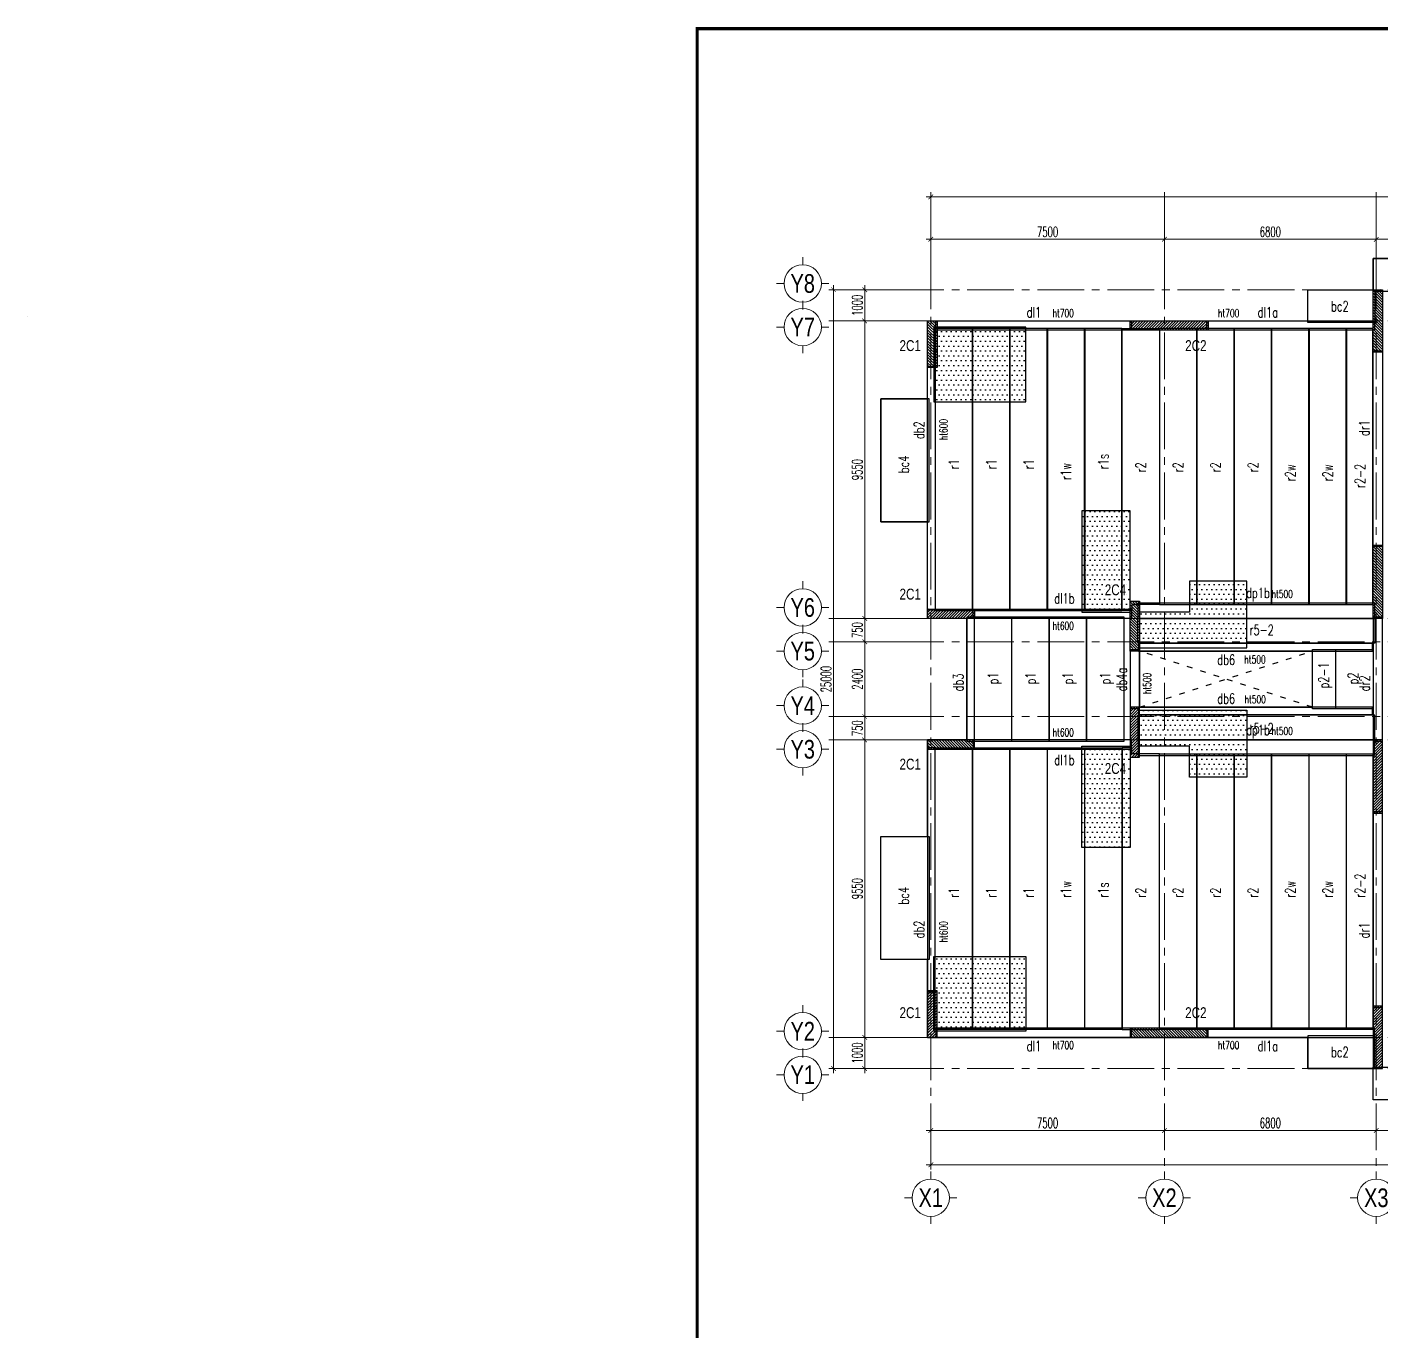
# Model space of a CAD drawing. Header units: inches. Extents: x 702521 to 902657, y -347283 to -213533.
# Drawn here: x 702521 to 745979, y -255384 to -213533 of the extents above; entities that cross this region are included whole.
import ezdxf
from ezdxf.enums import TextEntityAlignment as Align

# ---------------------------------------------------------------- set-up
doc = ezdxf.new("R2010")
doc.units = ezdxf.units.IN
doc.header["$LTSCALE"] = 5
doc.header["$MEASUREMENT"] = 0
for name, pattern in [('ACAD_ISO03W100', [30, 12, -18]), ('CENTER', [2, 1.25, -0.25, 0.25, -0.25]), ('CENTER2', [1.125, 0.75, -0.125, 0.125, -0.125])]:
    doc.linetypes.add(name, pattern=pattern)
doc.layers.get('Defpoints').update_dxf_attribs({"color": 121})
for name, color, linetype, lineweight in [('00-Axes', 9, 'CENTER', 15), ('00-Text', 4, 'Continuous', 20), ('00-XM.Axes', 8, 'CENTER', 15), ('00-XM.Dim', 8, 'Continuous', 15), ('01-Columns', 2, 'Continuous', 25), ('01-Columns-Text', 7, 'Continuous', 20), ('02-Beams', 94, 'Continuous', 25), ('02-Beams-Text', 7, 'Continuous', 20), ('03-Precast', 6, 'Continuous', 25), ('03-Slabs', 5, 'Continuous', 25), ('03-Slabs-Text', 7, 'Continuous', 20)]:
    doc.layers.add(name, color=color, linetype=linetype, lineweight=lineweight)
doc.layers.add('00-Htong', color=9, linetype='Continuous', lineweight=20, plot=False)
for name, color, linetype in [('Text TK', 3, 'Continuous'), ('TKCK', 7, 'Continuous'), ('TKCK Vien', 105, 'Continuous')]:
    doc.layers.add(name, color=color, linetype=linetype)
doc.styles.add('TDH-CCC-TANG 3-15 S$0$Nam Cong PTS', font='vn_vni.shx', dxfattribs={"width": 0.8})
doc.styles.add('TKCK', font='VNARIAL.TTF', dxfattribs={"width": 0.8, "height": 50})
doc.styles.add('TKCK_TD', font='VHARIAL.TTF', dxfattribs={"width": 0.8, "height": 50})
doc.styles.add('VNAVANTH', font='VHAVAN.TTF')
doc.styles.add('vnsimli 0.7', font='vnsimli.shx', dxfattribs={"width": 0.6})
doc.dimstyles.new('XMT 1-1-150', dxfattribs={"dimscale": 150, "dimtxt": 2.2, "dimasz": 1, "dimexe": 1, "dimexo": 0, "dimgap": 0.5, "dimtad": 1, "dimdec": 0, "dimzin": 0, "dimdsep": 46, "dimtxsty": 'vnsimli 0.7', "dimblk": 'ARCHTICK', "dimcen": 1.5, "dimdle": 1, "dimclrd": 8, "dimclre": 8, "dimclrt": 115, "dimadec": 0, "dimazin": 0, "dimtfac": 1, "dimtdec": 0, "dimtofl": 0, "dimtmove": 0, "dimatfit": 3, "dimfxl": 0.18, "dimtolj": 1, "dimtzin": 0, "dimarcsym": 0})
pattern_1 = [(0, (0, -468926.13), (78.125, -156.25), [0, -156.25])]

# ---------------------------------------------------------------- blocks, each defined once
blk = doc.blocks.new('_ArchTick')
at = {"color": 0, "linetype": 'ByBlock', "const_width": 0.15}
blk.add_lwpolyline([(-0.5, -0.5), (0.5, 0.5)], dxfattribs=at)
blk = doc.blocks.new('*D236')
at = {"layer": '00-XM.Dim', "color": 8, "lineweight": -2, "ltscale": 2, "transparency": 16777216}
for p, q in [((0, -1287), (0, -2137)), ((7500, -1287), (7500, -2137)), ((-150, -1987), (7650, -1987))]:
    blk.add_line(p, q, dxfattribs=at)
at = {"layer": 'Defpoints', "color": 0, "ltscale": 2, "transparency": 16777216}
for p in [(0, -1287), (7500, -1287), (7500, -1987)]:
    blk.add_point(p, dxfattribs=at)
at = {"layer": '00-XM.Dim', "color": 8, "lineweight": -2, "ltscale": 2, "transparency": 16777216, "xscale": 150, "yscale": 150, "zscale": 150, "rotation": 180}
blk.add_blockref('_ArchTick', (0, -1987), dxfattribs=at)
at = {"layer": '00-XM.Dim', "color": 8, "lineweight": -2, "ltscale": 2, "transparency": 16777216, "xscale": 150, "yscale": 150, "zscale": 150}
blk.add_blockref('_ArchTick', (7500, -1987), dxfattribs=at)
at = {"layer": '00-XM.Dim', "color": 115, "ltscale": 2, "transparency": 16777216, "insert": (3750, -1747), "char_height": 330, "attachment_point": 5, "style": 'vnsimli 0.7'}
blk.add_mtext('\\A1;7500', dxfattribs=at)
blk = doc.blocks.new('*D237')
at = {"layer": '00-XM.Dim', "color": 8, "lineweight": -2, "ltscale": 2, "transparency": 16777216}
for p, q in [((7500, -1287), (7500, -2137)), ((14300, -1287), (14300, -2137)), ((7350, -1987), (14450, -1987))]:
    blk.add_line(p, q, dxfattribs=at)
at = {"layer": 'Defpoints', "color": 0, "ltscale": 2, "transparency": 16777216}
for p in [(7500, -1287), (14300, -1287), (14300, -1987)]:
    blk.add_point(p, dxfattribs=at)
at = {"layer": '00-XM.Dim', "color": 8, "lineweight": -2, "ltscale": 2, "transparency": 16777216, "xscale": 150, "yscale": 150, "zscale": 150, "rotation": 180}
blk.add_blockref('_ArchTick', (7500, -1987), dxfattribs=at)
at = {"layer": '00-XM.Dim', "color": 8, "lineweight": -2, "ltscale": 2, "transparency": 16777216, "xscale": 150, "yscale": 150, "zscale": 150}
blk.add_blockref('_ArchTick', (14300, -1987), dxfattribs=at)
at = {"layer": '00-XM.Dim', "color": 115, "ltscale": 2, "transparency": 16777216, "insert": (10900, -1747), "char_height": 330, "attachment_point": 5, "style": 'vnsimli 0.7'}
blk.add_mtext('\\A1;6800', dxfattribs=at)
blk = doc.blocks.new('*D238')
at = {"layer": '00-XM.Dim', "color": 8, "lineweight": -2, "ltscale": 2, "transparency": 16777216}
for p, q in [((14300, -1287), (14300, -2137)), ((21100, -1287), (21100, -2137)), ((14150, -1987), (21250, -1987))]:
    blk.add_line(p, q, dxfattribs=at)
at = {"layer": 'Defpoints', "color": 0, "ltscale": 2, "transparency": 16777216}
for p in [(14300, -1287), (21100, -1287), (21100, -1987)]:
    blk.add_point(p, dxfattribs=at)
at = {"layer": '00-XM.Dim', "color": 8, "lineweight": -2, "ltscale": 2, "transparency": 16777216, "xscale": 150, "yscale": 150, "zscale": 150, "rotation": 180}
blk.add_blockref('_ArchTick', (14300, -1987), dxfattribs=at)
at = {"layer": '00-XM.Dim', "color": 8, "lineweight": -2, "ltscale": 2, "transparency": 16777216, "xscale": 150, "yscale": 150, "zscale": 150}
blk.add_blockref('_ArchTick', (21100, -1987), dxfattribs=at)
at = {"layer": '00-XM.Dim', "color": 115, "ltscale": 2, "transparency": 16777216, "insert": (17700, -1747), "char_height": 330, "attachment_point": 5, "style": 'vnsimli 0.7'}
blk.add_mtext('\\A1;6800', dxfattribs=at)
blk = doc.blocks.new('*D243')
at = {"layer": '00-XM.Dim', "color": 8, "lineweight": -2, "ltscale": 2, "transparency": 16777216}
for p, q in [((0, -2596), (0, -3237)), ((49000, -2596), (49000, -3237)), ((-150, -3087), (49150, -3087))]:
    blk.add_line(p, q, dxfattribs=at)
at = {"layer": 'Defpoints', "color": 0, "ltscale": 2, "transparency": 16777216}
for p in [(0, -2596), (49000, -2596), (49000, -3087)]:
    blk.add_point(p, dxfattribs=at)
at = {"layer": '00-XM.Dim', "color": 8, "lineweight": -2, "ltscale": 2, "transparency": 16777216, "xscale": 150, "yscale": 150, "zscale": 150, "rotation": 180}
blk.add_blockref('_ArchTick', (0, -3087), dxfattribs=at)
at = {"layer": '00-XM.Dim', "color": 8, "lineweight": -2, "ltscale": 2, "transparency": 16777216, "xscale": 150, "yscale": 150, "zscale": 150}
blk.add_blockref('_ArchTick', (49000, -3087), dxfattribs=at)
at = {"layer": '00-XM.Dim', "color": 115, "ltscale": 2, "transparency": 16777216, "insert": (24500, -2847), "char_height": 330, "attachment_point": 5, "style": 'vnsimli 0.7'}
blk.add_mtext('\\A1;49000', dxfattribs=at)
blk = doc.blocks.new('*D244')
at = {"layer": '00-XM.Dim', "color": 8, "lineweight": -2, "ltscale": 2, "transparency": 16777216}
for p, q in [((-968, 1000), (-2271, 1000)), ((-2121, -150), (-2121, 1150)), ((-968, 0), (-2271, 0))]:
    blk.add_line(p, q, dxfattribs=at)
at = {"layer": 'Defpoints', "color": 0, "ltscale": 2, "transparency": 16777216}
for p in [(-2121, 1000), (-968, 1000), (-968, 0)]:
    blk.add_point(p, dxfattribs=at)
at = {"layer": '00-XM.Dim', "color": 8, "lineweight": -2, "ltscale": 2, "transparency": 16777216, "xscale": 150, "yscale": 150, "zscale": 150}
for p, rotation in [((-2121, 1000), 90), ((-2121, 0), 270)]:
    blk.add_blockref('_ArchTick', p, dxfattribs=dict(at, rotation=rotation))
at = {"layer": '00-XM.Dim', "color": 115, "ltscale": 2, "transparency": 16777216, "insert": (-2361, 500), "char_height": 330, "attachment_point": 5, "rotation": 90, "style": 'vnsimli 0.7'}
blk.add_mtext('\\A1;1000', dxfattribs=at)
blk = doc.blocks.new('*D245')
at = {"layer": '00-XM.Dim', "color": 8, "lineweight": -2, "ltscale": 2, "transparency": 16777216}
for p, q in [((-968, 10550), (-2271, 10550)), ((-2121, 850), (-2121, 10700)), ((-968, 1000), (-2271, 1000))]:
    blk.add_line(p, q, dxfattribs=at)
at = {"layer": 'Defpoints', "color": 0, "ltscale": 2, "transparency": 16777216}
for p in [(-2121, 10550), (-968, 10550), (-968, 1000)]:
    blk.add_point(p, dxfattribs=at)
at = {"layer": '00-XM.Dim', "color": 8, "lineweight": -2, "ltscale": 2, "transparency": 16777216, "xscale": 150, "yscale": 150, "zscale": 150}
for p, rotation in [((-2121, 10550), 90), ((-2121, 1000), 270)]:
    blk.add_blockref('_ArchTick', p, dxfattribs=dict(at, rotation=rotation))
at = {"layer": '00-XM.Dim', "color": 115, "ltscale": 2, "transparency": 16777216, "insert": (-2361, 5775), "char_height": 330, "attachment_point": 5, "rotation": 90, "style": 'vnsimli 0.7'}
blk.add_mtext('\\A1;9550', dxfattribs=at)
blk = doc.blocks.new('*D246')
at = {"layer": '00-XM.Dim', "color": 8, "lineweight": -2, "ltscale": 2, "transparency": 16777216}
for p, q in [((-968, 11300), (-2271, 11300)), ((-2121, 10400), (-2121, 11450)), ((-968, 10550), (-2271, 10550))]:
    blk.add_line(p, q, dxfattribs=at)
at = {"layer": 'Defpoints', "color": 0, "ltscale": 2, "transparency": 16777216}
for p in [(-2121, 11300), (-968, 11300), (-968, 10550)]:
    blk.add_point(p, dxfattribs=at)
at = {"layer": '00-XM.Dim', "color": 8, "lineweight": -2, "ltscale": 2, "transparency": 16777216, "xscale": 150, "yscale": 150, "zscale": 150}
for p, rotation in [((-2121, 11300), 90), ((-2121, 10550), 270)]:
    blk.add_blockref('_ArchTick', p, dxfattribs=dict(at, rotation=rotation))
at = {"layer": '00-XM.Dim', "color": 115, "ltscale": 2, "transparency": 16777216, "insert": (-2361, 10925), "char_height": 330, "attachment_point": 5, "rotation": 90, "style": 'vnsimli 0.7'}
blk.add_mtext('\\A1;750', dxfattribs=at)
blk = doc.blocks.new('*D247')
at = {"layer": '00-XM.Dim', "color": 8, "lineweight": -2, "ltscale": 2, "transparency": 16777216}
for p, q in [((-968, 13700), (-2271, 13700)), ((-2121, 11150), (-2121, 13850)), ((-968, 11300), (-2271, 11300))]:
    blk.add_line(p, q, dxfattribs=at)
at = {"layer": 'Defpoints', "color": 0, "ltscale": 2, "transparency": 16777216}
for p in [(-2121, 13700), (-968, 13700), (-968, 11300)]:
    blk.add_point(p, dxfattribs=at)
at = {"layer": '00-XM.Dim', "color": 8, "lineweight": -2, "ltscale": 2, "transparency": 16777216, "xscale": 150, "yscale": 150, "zscale": 150}
for p, rotation in [((-2121, 13700), 90), ((-2121, 11300), 270)]:
    blk.add_blockref('_ArchTick', p, dxfattribs=dict(at, rotation=rotation))
at = {"layer": '00-XM.Dim', "color": 115, "ltscale": 2, "transparency": 16777216, "insert": (-2361, 12500), "char_height": 330, "attachment_point": 5, "rotation": 90, "style": 'vnsimli 0.7'}
blk.add_mtext('\\A1;2400', dxfattribs=at)
blk = doc.blocks.new('*D248')
at = {"layer": '00-XM.Dim', "color": 8, "lineweight": -2, "ltscale": 2, "transparency": 16777216}
for p, q in [((-968, 14450), (-2271, 14450)), ((-2121, 13550), (-2121, 14600)), ((-968, 13700), (-2271, 13700))]:
    blk.add_line(p, q, dxfattribs=at)
at = {"layer": 'Defpoints', "color": 0, "ltscale": 2, "transparency": 16777216}
for p in [(-2121, 14450), (-968, 14450), (-968, 13700)]:
    blk.add_point(p, dxfattribs=at)
at = {"layer": '00-XM.Dim', "color": 8, "lineweight": -2, "ltscale": 2, "transparency": 16777216, "xscale": 150, "yscale": 150, "zscale": 150}
for p, rotation in [((-2121, 14450), 90), ((-2121, 13700), 270)]:
    blk.add_blockref('_ArchTick', p, dxfattribs=dict(at, rotation=rotation))
at = {"layer": '00-XM.Dim', "color": 115, "ltscale": 2, "transparency": 16777216, "insert": (-2361, 14075), "char_height": 330, "attachment_point": 5, "rotation": 90, "style": 'vnsimli 0.7'}
blk.add_mtext('\\A1;750', dxfattribs=at)
blk = doc.blocks.new('*D249')
at = {"layer": '00-XM.Dim', "color": 8, "lineweight": -2, "ltscale": 2, "transparency": 16777216}
for p, q in [((-803, 24000), (-2271, 24000)), ((-2121, 14300), (-2121, 24150)), ((-968, 14450), (-2271, 14450))]:
    blk.add_line(p, q, dxfattribs=at)
at = {"layer": 'Defpoints', "color": 0, "ltscale": 2, "transparency": 16777216}
for p in [(-2121, 24000), (-803, 24000), (-968, 14450)]:
    blk.add_point(p, dxfattribs=at)
at = {"layer": '00-XM.Dim', "color": 8, "lineweight": -2, "ltscale": 2, "transparency": 16777216, "xscale": 150, "yscale": 150, "zscale": 150}
for p, rotation in [((-2121, 24000), 90), ((-2121, 14450), 270)]:
    blk.add_blockref('_ArchTick', p, dxfattribs=dict(at, rotation=rotation))
at = {"layer": '00-XM.Dim', "color": 115, "ltscale": 2, "transparency": 16777216, "insert": (-2361, 19225), "char_height": 330, "attachment_point": 5, "rotation": 90, "style": 'vnsimli 0.7'}
blk.add_mtext('\\A1;9550', dxfattribs=at)
blk = doc.blocks.new('*D250')
at = {"layer": '00-XM.Dim', "color": 8, "lineweight": -2, "ltscale": 2, "transparency": 16777216}
for p, q in [((-803, 25000), (-2271, 25000)), ((-2121, 23850), (-2121, 25150)), ((-803, 24000), (-2271, 24000))]:
    blk.add_line(p, q, dxfattribs=at)
at = {"layer": 'Defpoints', "color": 0, "ltscale": 2, "transparency": 16777216}
for p in [(-2121, 25000), (-803, 25000), (-803, 24000)]:
    blk.add_point(p, dxfattribs=at)
at = {"layer": '00-XM.Dim', "color": 8, "lineweight": -2, "ltscale": 2, "transparency": 16777216, "xscale": 150, "yscale": 150, "zscale": 150}
for p, rotation in [((-2121, 25000), 90), ((-2121, 24000), 270)]:
    blk.add_blockref('_ArchTick', p, dxfattribs=dict(at, rotation=rotation))
at = {"layer": '00-XM.Dim', "color": 115, "ltscale": 2, "transparency": 16777216, "insert": (-2361, 24500), "char_height": 330, "attachment_point": 5, "rotation": 90, "style": 'vnsimli 0.7'}
blk.add_mtext('\\A1;1000', dxfattribs=at)
blk = doc.blocks.new('*D251')
at = {"layer": '00-XM.Dim', "color": 8, "lineweight": -2, "ltscale": 2, "transparency": 16777216}
for p, q in [((-2761, 25000), (-3271, 25000)), ((-3121, -150), (-3121, 25150)), ((-2708, 0), (-3271, 0))]:
    blk.add_line(p, q, dxfattribs=at)
at = {"layer": 'Defpoints', "color": 0, "ltscale": 2, "transparency": 16777216}
for p in [(-3121, 25000), (-2761, 25000), (-2708, 0)]:
    blk.add_point(p, dxfattribs=at)
at = {"layer": '00-XM.Dim', "color": 8, "lineweight": -2, "ltscale": 2, "transparency": 16777216, "xscale": 150, "yscale": 150, "zscale": 150}
for p, rotation in [((-3121, 25000), 90), ((-3121, 0), 270)]:
    blk.add_blockref('_ArchTick', p, dxfattribs=dict(at, rotation=rotation))
at = {"layer": '00-XM.Dim', "color": 115, "ltscale": 2, "transparency": 16777216, "insert": (-3361, 12500), "char_height": 330, "attachment_point": 5, "rotation": 90, "style": 'vnsimli 0.7'}
blk.add_mtext('\\A1;25000', dxfattribs=at)
blk = doc.blocks.new('*D252')
at = {"layer": '00-XM.Dim', "color": 8, "lineweight": -2, "ltscale": 2, "transparency": 16777216}
for p, q in [((-150, 26618), (7650, 26618)), ((0, 25837), (0, 26768)), ((7500, 25837), (7500, 26768))]:
    blk.add_line(p, q, dxfattribs=at)
at = {"layer": 'Defpoints', "color": 0, "ltscale": 2, "transparency": 16777216}
for p in [(7500, 26618), (0, 25837), (7500, 25837)]:
    blk.add_point(p, dxfattribs=at)
at = {"layer": '00-XM.Dim', "color": 8, "lineweight": -2, "ltscale": 2, "transparency": 16777216, "xscale": 150, "yscale": 150, "zscale": 150, "rotation": 180}
blk.add_blockref('_ArchTick', (0, 26618), dxfattribs=at)
at = {"layer": '00-XM.Dim', "color": 8, "lineweight": -2, "ltscale": 2, "transparency": 16777216, "xscale": 150, "yscale": 150, "zscale": 150}
blk.add_blockref('_ArchTick', (7500, 26618), dxfattribs=at)
at = {"layer": '00-XM.Dim', "color": 115, "ltscale": 2, "transparency": 16777216, "insert": (3750, 26858), "char_height": 330, "attachment_point": 5, "style": 'vnsimli 0.7'}
blk.add_mtext('\\A1;7500', dxfattribs=at)
blk = doc.blocks.new('*D253')
at = {"layer": '00-XM.Dim', "color": 8, "lineweight": -2, "ltscale": 2, "transparency": 16777216}
for p, q in [((7350, 26618), (14450, 26618)), ((7500, 25837), (7500, 26768)), ((14300, 25837), (14300, 26768))]:
    blk.add_line(p, q, dxfattribs=at)
at = {"layer": 'Defpoints', "color": 0, "ltscale": 2, "transparency": 16777216}
for p in [(14300, 26618), (7500, 25837), (14300, 25837)]:
    blk.add_point(p, dxfattribs=at)
at = {"layer": '00-XM.Dim', "color": 8, "lineweight": -2, "ltscale": 2, "transparency": 16777216, "xscale": 150, "yscale": 150, "zscale": 150, "rotation": 180}
blk.add_blockref('_ArchTick', (7500, 26618), dxfattribs=at)
at = {"layer": '00-XM.Dim', "color": 8, "lineweight": -2, "ltscale": 2, "transparency": 16777216, "xscale": 150, "yscale": 150, "zscale": 150}
blk.add_blockref('_ArchTick', (14300, 26618), dxfattribs=at)
at = {"layer": '00-XM.Dim', "color": 115, "ltscale": 2, "transparency": 16777216, "insert": (10900, 26858), "char_height": 330, "attachment_point": 5, "style": 'vnsimli 0.7'}
blk.add_mtext('\\A1;6800', dxfattribs=at)
blk = doc.blocks.new('*D254')
at = {"layer": '00-XM.Dim', "color": 8, "lineweight": -2, "ltscale": 2, "transparency": 16777216}
for p, q in [((14150, 26618), (21250, 26618)), ((14300, 25837), (14300, 26768)), ((21100, 25837), (21100, 26768))]:
    blk.add_line(p, q, dxfattribs=at)
at = {"layer": 'Defpoints', "color": 0, "ltscale": 2, "transparency": 16777216}
for p in [(21100, 26618), (14300, 25837), (21100, 25837)]:
    blk.add_point(p, dxfattribs=at)
at = {"layer": '00-XM.Dim', "color": 8, "lineweight": -2, "ltscale": 2, "transparency": 16777216, "xscale": 150, "yscale": 150, "zscale": 150, "rotation": 180}
blk.add_blockref('_ArchTick', (14300, 26618), dxfattribs=at)
at = {"layer": '00-XM.Dim', "color": 8, "lineweight": -2, "ltscale": 2, "transparency": 16777216, "xscale": 150, "yscale": 150, "zscale": 150}
blk.add_blockref('_ArchTick', (21100, 26618), dxfattribs=at)
at = {"layer": '00-XM.Dim', "color": 115, "ltscale": 2, "transparency": 16777216, "insert": (17700, 26858), "char_height": 330, "attachment_point": 5, "style": 'vnsimli 0.7'}
blk.add_mtext('\\A1;6800', dxfattribs=at)
blk = doc.blocks.new('*D259')
at = {"layer": '00-XM.Dim', "color": 8, "lineweight": -2, "ltscale": 2, "transparency": 16777216}
for p, q in [((-150, 27978), (49150, 27978)), ((0, 27006), (0, 28128)), ((49000, 27006), (49000, 28128))]:
    blk.add_line(p, q, dxfattribs=at)
at = {"layer": 'Defpoints', "color": 0, "ltscale": 2, "transparency": 16777216}
for p in [(49000, 27978), (0, 27006), (49000, 27006)]:
    blk.add_point(p, dxfattribs=at)
at = {"layer": '00-XM.Dim', "color": 8, "lineweight": -2, "ltscale": 2, "transparency": 16777216, "xscale": 150, "yscale": 150, "zscale": 150, "rotation": 180}
blk.add_blockref('_ArchTick', (0, 27978), dxfattribs=at)
at = {"layer": '00-XM.Dim', "color": 8, "lineweight": -2, "ltscale": 2, "transparency": 16777216, "xscale": 150, "yscale": 150, "zscale": 150}
blk.add_blockref('_ArchTick', (49000, 27978), dxfattribs=at)
at = {"layer": '00-XM.Dim', "color": 115, "ltscale": 2, "transparency": 16777216, "insert": (24500, 28218), "char_height": 330, "attachment_point": 5, "style": 'vnsimli 0.7'}
blk.add_mtext('\\A1;49000', dxfattribs=at)
blk = doc.blocks.new('TDH-CCC-TANG 3-15 S$0$KH')
for p, q in [((0, 700), (0, 500)), ((-500, 0), (-700, 0)), ((700, 0), (500, 0)), ((0, -500), (0, -700))]:
    blk.add_line(p, q)
at = {"extrusion": (0, 0, -1)}
blk.add_ellipse((0, 0), major_axis=(-500, 0), ratio=1, start_param=-0.000041, end_param=6.283144, dxfattribs=at)
at = {"color": 1, "style": 'TDH-CCC-TANG 3-15 S$0$Nam Cong PTS', "width": 0.8}
blk.add_attdef('TRUC', text='', height=250, dxfattribs=at).set_placement((0, 0), align=Align.MIDDLE_CENTER)
blk = doc.blocks.new('v1')
at = {"layer": '01-Columns'}
h = blk.add_hatch(dxfattribs=at)
h.set_pattern_fill('ANSI31', color=252, scale=500, style=0)
h.set_pattern_definition([(45, (-6000, -14700), (-44.19417, 44.19417), [])])
h.paths.add_polyline_path([(300, 0), (300, 1500), (0, 1500), (0, 0)])
blk.add_lwpolyline([(300, 0), (300, 1500), (0, 1500), (0, 0)], close=True, dxfattribs=at)
blk = doc.blocks.new('V2')
at = {"layer": '01-Columns'}
h = blk.add_hatch(dxfattribs=at)
h.set_pattern_fill('ANSI31', color=252, scale=500, angle=-90, style=0)
h.set_pattern_definition([(315, (-14700, 6300), (44.19417, 44.19417), [])])
h.paths.add_polyline_path([(0, 0), (2500, 0), (2500, 300), (0, 300)])
blk.add_lwpolyline([(0, 0), (2500, 0), (2500, 300), (0, 300)], close=True, dxfattribs=at)
blk = doc.blocks.new('V3')
at = {"layer": '01-Columns'}
h = blk.add_hatch(dxfattribs=at)
h.set_pattern_fill('ANSI31', color=252, scale=500, style=0)
h.set_pattern_definition([(45, (-6000, -14700), (-44.19417, 44.19417), [])])
h.paths.add_polyline_path([(300, 0), (300, 2000), (0, 2000), (0, 0)])
blk.add_lwpolyline([(300, 0), (300, 2000), (0, 2000), (0, 0)], close=True, dxfattribs=at)
blk = doc.blocks.new('V5')
at = {"layer": '01-Columns'}
h = blk.add_hatch(dxfattribs=at)
h.set_pattern_fill('ANSI31', color=252, scale=500, style=0)
h.set_pattern_definition([(45, (-6000, -14350), (-44.19417, 44.19417), [])])
h.paths.add_polyline_path([(300, 0), (300, 2350), (0, 2350), (0, 0)])
blk.add_lwpolyline([(300, 0), (300, 2350), (0, 2350), (0, 0)], close=True, dxfattribs=at)
blk = doc.blocks.new('TKCK_TD')
at = {"layer": 'TKCK', "color": 2}
for p, q in [((0, -20), (0, 0)), ((0, 0), (200, 0)), ((15, -20), (15, 0)), ((52, -20), (52, 0)), ((127, -20), (127, 0)), ((155, -20), (155, 0)), ((200, -20), (200, 0)), ((0, -20), (200, -20)), ((52, -10), (127, -10)), ((77, -20), (77, -10)), ((102, -20), (102, -10))]:
    blk.add_line(p, q, dxfattribs=at)
at = {"layer": 'Text TK', "width": 0.8}
for s, style, p in [('STT', 'TKCK_TD', (4, -8)), ('No', 'TKCK', (5, -14)), ('Tªn cÊu kiÖn', 'TKCK_TD', (20, -8)), ('Component', 'TKCK_TD', (20, -14)), ('Dµi -Length', 'TKCK', (57, -17)), ('kÝch th\xadíc - dimensions', 'TKCK_TD', (69, -5)), ('Réng -Width', 'TKCK', (81, -17)), ('Cao -Heigth', 'TKCK', (106, -17)), ('sè l\xadîng', 'TKCK_TD', (132, -8)), ('Number', 'TKCK_TD', (133, -14)), ('ghi chó', 'TKCK_TD', (171, -8)), ('Notes', 'TKCK_TD', (172, -13))]:
    blk.add_text(s, height=3, dxfattribs=dict(at, style=style)).set_placement(p)
at = {"layer": 'Text TK', "style": 'TKCK'}
blk.add_text('(mm)', height=2.5, dxfattribs=at).set_placement((85, -9))
blk = doc.blocks.new('TKCK_B')
at = {"layer": 'TKCK', "color": 2}
for p, q in [((0, -10), (0, 0)), ((200, -10), (200, 0))]:
    blk.add_line(p, q, dxfattribs=at)
at = {"layer": 'TKCK Vien'}
for p, q in [((15, -10), (15, 0)), ((52, -10), (52, 0)), ((77, -10), (77, 0)), ((77, -10), (77, 0)), ((102, -10), (102, 0)), ((102, -10), (102, 0)), ((127, -10), (127, 0)), ((127, -10), (127, 0)), ((155, -10), (155, 0)), ((155, -10), (155, 0)), ((0, -10), (200, -10))]:
    blk.add_line(p, q, dxfattribs=at)
at = {"layer": 'Text TK', "style": 'TKCK', "width": 0.8}
for tag, p in [('STT', (12, -5)), ('SL1', (148, -5))]:
    blk.add_attdef(tag, text='', height=4.5, dxfattribs=at).set_placement(p, align=Align.MIDDLE_RIGHT)
for tag, p in [('TENCK', (23, -5)), ('GHICHU', (161, -5))]:
    blk.add_attdef(tag, text='', height=4.5, dxfattribs=at).set_placement(p, align=Align.MIDDLE_LEFT)
for tag, p in [('DAI', (73, -9)), ('RONG', (93, -9)), ('CAO', (118, -9))]:
    blk.add_attdef(tag, text='', height=4.5, dxfattribs=at).set_placement(p, align=Align.BOTTOM_RIGHT)
blk = doc.blocks.new('QTKCKBlock')
at = {"layer": 'Text TK'}
blk.add_blockref('TKCK_TD', (123, 192), dxfattribs=at)
blk.add_blockref('TKCK_TD', (123, 192), dxfattribs=at)
blk.add_blockref('TKCK_B', (123, 172), dxfattribs=at).add_auto_attribs({'STT': '0', 'TENCK': '0', 'DAI': '0', 'RONG': '0', 'CAO': '0', 'GHICHU': '0'})
blk = doc.blocks.new('MB. 11-18')
at = {"layer": '01-Columns'}
h = blk.add_hatch(dxfattribs=at)
h.set_pattern_fill('ANSI31', color=252, scale=500, angle=180, style=0)
h.set_pattern_definition([(135, (12800, -1300), (44.19417, 44.19417), [])])
h.paths.add_polyline_path([(6400, 13400), (6400, 15000), (6700, 15000), (6700, 13400)])
h = blk.add_hatch(dxfattribs=at)
h.set_pattern_fill('ANSI31', color=252, scale=500, angle=180, style=0)
h.set_pattern_definition([(225, (12800, 26300), (44.19417, -44.19417), [])])
h.paths.add_polyline_path([(6400, 11600), (6400, 10000), (6700, 10000), (6700, 11600)])
at = {"layer": '00-Axes', "linetype": 'CENTER2', "ltscale": 400}
for p, q in [((0, 28128.2), (0, -3307)), ((7500, 28128.2), (7500, -3307)), ((14300, 28128.2), (14300, -3307)), ((52171.2, 25000), (-3270.6, 25000)), ((52171.2, 24000), (-3270.6, 24000)), ((52171.2, 14450), (-3270.6, 14450)), ((52171.2, 13700), (-3270.6, 13700)), ((52171.2, 11300), (-3270.6, 11300)), ((52171.2, 10550), (-3270.6, 10550)), ((52171.2, 1000), (-3270.6, 1000)), ((52171.2, 0), (-3270.6, 0))]:
    blk.add_line(p, q, dxfattribs=at)
at = {"layer": '01-Columns'}
for points in [[(6400, 13400), (6400, 15000), (6700, 15000), (6700, 13400)], [(6400, 11600), (6400, 10000), (6700, 10000), (6700, 11600)]]:
    blk.add_lwpolyline(points, close=True, dxfattribs=at)
at = {"layer": '00-Text'}
ref = blk.add_blockref('TDH-CCC-TANG 3-15 S$0$KH', (-4110.6, 25200), dxfattribs=dict(at, xscale=1.199999999953434, yscale=1.200000000011642, zscale=1.2))
ref.add_attrib('TRUC', 'Y8', dxfattribs={"layer": '0', "color": 1, "height": 600, "style": 'TDH-CCC-TANG 3-15 S$0$Nam Cong PTS', "width": 0.8}).set_placement((-4110.6, 25200), align=Align.MIDDLE_CENTER)
ref = blk.add_blockref('TDH-CCC-TANG 3-15 S$0$KH', (-4110.6, 23800), dxfattribs=dict(at, xscale=1.199999999953434, yscale=1.200000000011642, zscale=1.2))
ref.add_attrib('TRUC', 'Y7', dxfattribs={"layer": '0', "color": 1, "height": 600, "style": 'TDH-CCC-TANG 3-15 S$0$Nam Cong PTS', "width": 0.8}).set_placement((-4110.6, 23800), align=Align.MIDDLE_CENTER)
ref = blk.add_blockref('TDH-CCC-TANG 3-15 S$0$KH', (-4110.6, 14800), dxfattribs=dict(at, xscale=1.199999999953434, yscale=1.200000000011642, zscale=1.2))
ref.add_attrib('TRUC', 'Y6', dxfattribs={"layer": '0', "color": 1, "height": 600, "style": 'TDH-CCC-TANG 3-15 S$0$Nam Cong PTS', "width": 0.8}).set_placement((-4110.6, 14800), align=Align.MIDDLE_CENTER)
ref = blk.add_blockref('TDH-CCC-TANG 3-15 S$0$KH', (-4110.6, 13400), dxfattribs=dict(at, xscale=1.199999999953434, yscale=1.200000000011642, zscale=1.2))
ref.add_attrib('TRUC', 'Y5', dxfattribs={"layer": '0', "color": 1, "height": 600, "style": 'TDH-CCC-TANG 3-15 S$0$Nam Cong PTS', "width": 0.8}).set_placement((-4110.6, 13400), align=Align.MIDDLE_CENTER)
ref = blk.add_blockref('TDH-CCC-TANG 3-15 S$0$KH', (-4110.6, 11650), dxfattribs=dict(at, xscale=1.199999999953434, yscale=1.200000000011642, zscale=1.2))
ref.add_attrib('TRUC', 'Y4', dxfattribs={"layer": '0', "color": 1, "height": 600, "style": 'TDH-CCC-TANG 3-15 S$0$Nam Cong PTS', "width": 0.8}).set_placement((-4110.6, 11650), align=Align.MIDDLE_CENTER)
ref = blk.add_blockref('TDH-CCC-TANG 3-15 S$0$KH', (-4110.6, 10250), dxfattribs=dict(at, xscale=1.199999999953434, yscale=1.200000000011642, zscale=1.2))
ref.add_attrib('TRUC', 'Y3', dxfattribs={"layer": '0', "color": 1, "height": 600, "style": 'TDH-CCC-TANG 3-15 S$0$Nam Cong PTS', "width": 0.8}).set_placement((-4110.6, 10250), align=Align.MIDDLE_CENTER)
ref = blk.add_blockref('TDH-CCC-TANG 3-15 S$0$KH', (-4110.6, 1200), dxfattribs=dict(at, xscale=1.199999999953434, yscale=1.200000000011642, zscale=1.2))
ref.add_attrib('TRUC', 'Y2', dxfattribs={"layer": '0', "color": 1, "height": 600, "style": 'TDH-CCC-TANG 3-15 S$0$Nam Cong PTS', "width": 0.8}).set_placement((-4110.6, 1200), align=Align.MIDDLE_CENTER)
ref = blk.add_blockref('TDH-CCC-TANG 3-15 S$0$KH', (-4110.6, -200), dxfattribs=dict(at, xscale=1.199999999953434, yscale=1.200000000011642, zscale=1.2))
ref.add_attrib('TRUC', 'Y1', dxfattribs={"layer": '0', "color": 1, "height": 600, "style": 'TDH-CCC-TANG 3-15 S$0$Nam Cong PTS', "width": 0.8}).set_placement((-4110.6, -200), align=Align.MIDDLE_CENTER)
ref = blk.add_blockref('TDH-CCC-TANG 3-15 S$0$KH', (0, -4147), dxfattribs=dict(at, xscale=1.199999999953434, yscale=1.200000000011642, zscale=1.2))
ref.add_attrib('TRUC', 'X1', dxfattribs={"layer": '0', "color": 1, "height": 600, "style": 'TDH-CCC-TANG 3-15 S$0$Nam Cong PTS', "width": 0.8}).set_placement((0, -4147), align=Align.MIDDLE_CENTER)
ref = blk.add_blockref('TDH-CCC-TANG 3-15 S$0$KH', (7500, -4147), dxfattribs=dict(at, xscale=1.199999999953434, yscale=1.200000000011642, zscale=1.2))
ref.add_attrib('TRUC', 'X2', dxfattribs={"layer": '0', "color": 1, "height": 600, "style": 'TDH-CCC-TANG 3-15 S$0$Nam Cong PTS', "width": 0.8}).set_placement((7500, -4147), align=Align.MIDDLE_CENTER)
ref = blk.add_blockref('TDH-CCC-TANG 3-15 S$0$KH', (14300, -4147), dxfattribs=dict(at, xscale=1.199999999953434, yscale=1.200000000011642, zscale=1.2))
ref.add_attrib('TRUC', 'X3', dxfattribs={"layer": '0', "color": 1, "height": 600, "style": 'TDH-CCC-TANG 3-15 S$0$Nam Cong PTS', "width": 0.8}).set_placement((14300, -4147), align=Align.MIDDLE_CENTER)
at = {"layer": '01-Columns', "xscale": -1}
for name, p, rotation in [('V3', (14200, 25000), 180), ('v1', (-100, 24000), 180), ('V2', (6400, 24000), 180), ('V5', (14200, 16800), 180), ('v1', (-100, 14450), 270)]:
    blk.add_blockref(name, p, dxfattribs=dict(at, rotation=rotation))
at = {"layer": '01-Columns', "rotation": 270}
blk.add_blockref('v1', (-100, 10550), dxfattribs=at)
at = {"layer": '01-Columns'}
for name, p in [('V5', (14200, 8200)), ('v1', (-100, 1000)), ('V3', (14200, 0)), ('V2', (6400, 1000))]:
    blk.add_blockref(name, p, dxfattribs=at)
at = {"layer": '00-XM.Dim', "ltscale": 2}
for base, p1, p2, picture, middle in [((49000, 27978.2), (0, 27006.1), (49000, 27006.1), '*D259', (24500, 28218.2)), ((7500, 26618.4), (0, 25837.2), (7500, 25837.2), '*D252', (3750, 26858.4)), ((14300, 26618.4), (7500, 25837.2), (14300, 25837.2), '*D253', (10900, 26858.4)), ((21100, 26618.4), (14300, 25837.2), (21100, 25837.2), '*D254', (17700, 26858.4)), ((7500, -1987), (0, -1287), (7500, -1287), '*D236', (3750, -1747)), ((14300, -1987), (7500, -1287), (14300, -1287), '*D237', (10900, -1747)), ((21100, -1987), (14300, -1287), (21100, -1287), '*D238', (17700, -1747)), ((49000, -3087.4), (0, -2596.4), (49000, -2596.4), '*D243', (24500, -2847.4))]:
    dim = blk.add_linear_dim(base=base, p1=p1, p2=p2, dimstyle='XMT 1-1-150', dxfattribs=at)
    dim.commit()
    dim.dimension.update_dxf_attribs({"geometry": picture, "text_midpoint": middle})
for base, p1, p2, picture, middle in [((-3120.6, 25000), (-2708, 0), (-2760.9, 25000), '*D251', (-3360.6, 12500)), ((-2121, 25000), (-802.9, 24000), (-802.9, 25000), '*D250', (-2361, 24500)), ((-2121, 24000), (-967.6, 14450), (-802.9, 24000), '*D249', (-2361, 19225)), ((-2121, 14450), (-967.6, 13700), (-967.6, 14450), '*D248', (-2361, 14075)), ((-2121, 13700), (-967.6, 11300), (-967.6, 13700), '*D247', (-2361, 12500)), ((-2121, 11300), (-967.6, 10550), (-967.6, 11300), '*D246', (-2361, 10925)), ((-2121, 10550), (-967.6, 1000), (-967.6, 10550), '*D245', (-2361, 5775)), ((-2121, 1000), (-967.6, 0), (-967.6, 1000), '*D244', (-2361, 500))]:
    dim = blk.add_linear_dim(base=base, p1=p1, p2=p2, angle=90, dimstyle='XMT 1-1-150', dxfattribs=at)
    dim.commit()
    dim.dimension.update_dxf_attribs({"geometry": picture, "text_midpoint": middle})

msp = doc.modelspace()

# ---------------------------------------------------------------- hatches: boundary and pattern name
at = {"layer": '03-Slabs'}
h = msp.add_hatch(dxfattribs=at)
h.set_pattern_fill('DOTS', color=252, scale=2500, style=0)
h.set_pattern_definition(pattern_1)
h.paths.add_polyline_path([(734579, -223163), (731629, -223163), (731629, -225563), (734579, -225563)])
h = msp.add_hatch(dxfattribs=at)
h.set_pattern_fill('DOTS', color=252, scale=2500, style=0)
h.set_pattern_definition(pattern_1)
h.paths.add_polyline_path([(737929, -229063), (736379, -229063), (736379, -232313), (737929, -232313)])
h = msp.add_hatch(dxfattribs=at)
h.set_pattern_fill('DOTS', color=252, scale=2500, style=0)
h.set_pattern_definition(pattern_1)
h.paths.add_polyline_path([(739829, -232313), (738229, -232313), (738229, -233463), (739829, -233463), (741679, -233463), (741679, -231313), (739829, -231313)])
h = msp.add_hatch(dxfattribs=at)
h.set_pattern_fill('DOTS', color=252, scale=2500, style=0)
h.paths.add_polyline_path([(739829, -236613), (738229, -236613), (738229, -235463), (739829, -235463), (741679, -235463), (741679, -237613), (739829, -237613)])
h = msp.add_hatch(dxfattribs=at)
h.set_pattern_fill('DOTS', color=252, scale=2500, style=0)
h.paths.add_polyline_path([(737929, -239863), (736379, -239863), (736379, -236613), (737929, -236613)])
h = msp.add_hatch(dxfattribs=at)
h.set_pattern_fill('DOTS', color=252, scale=2500, style=0)
h.paths.add_polyline_path([(734579, -245763), (731629, -245763), (731629, -243363), (734579, -243363)])

# ---------------------------------------------------------------- linework, layer by layer
at = {"ltscale": 2, "const_width": 100}
msp.add_lwpolyline([(724030, -213583), (787030, -213583), (787030, -258133), (724030, -258133)], close=True, dxfattribs=at)
at = {"layer": '02-Beams'}
for points in [[(737969, -222963), (737969, -223263), (731689, -223263), (731689, -222963)], [(745769, -222963), (745769, -223263), (740389, -223263), (740389, -222963)], [(746029, -230203), (745729, -230203), (745729, -223923), (746029, -223923)], [(731669, -232253), (731429, -232253), (731429, -224423), (731669, -224423)], [(745769, -232013), (745769, -232513), (738189, -232513), (738189, -232013)], [(732929, -232473), (732689, -232473), (732689, -236453), (732929, -236453)], [(746029, -232473), (745729, -232473), (745729, -236453), (746029, -236453)], [(738229, -233523), (737929, -233523), (737929, -235403), (738229, -235403)], [(731669, -236673), (731429, -236673), (731429, -244503), (731669, -244503)], [(745769, -236913), (745769, -236413), (738189, -236413), (738189, -236913)], [(746029, -238723), (745729, -238723), (745729, -245003), (746029, -245003)], [(737969, -245963), (737969, -245663), (731689, -245663), (731689, -245963)], [(745769, -245963), (745769, -245663), (740389, -245663), (740389, -245963)]]:
    msp.add_lwpolyline(points, close=True, dxfattribs=at)
at = {"layer": '02-Beams', "elevation": 0}
for points in [[(737969, -232213), (737969, -232513), (732889, -232513), (732889, -232213)], [(745709, -233563), (745709, -233323), (738199, -233323), (738199, -233563)], [(745709, -235603), (745709, -235363), (738199, -235363), (738199, -235603)], [(737969, -236713), (737969, -236413), (732889, -236413), (732889, -236713)]]:
    msp.add_lwpolyline(points, close=True, dxfattribs=at)
at = {"layer": '03-Precast', "ltscale": 2}
for points in [[(745729, -222013), (749729, -222013), (749729, -220963), (745729, -220963)], [(743631, -221963), (745779, -221963), (745779, -223013), (743631, -223013)], [(737979, -232263), (737671, -232263), (737671, -223213), (738867, -223213), (738867, -232063), (737979, -232063)], [(744533, -233513), (745729, -233513), (745729, -235413), (744533, -235413)], [(737979, -236663), (737671, -236663), (737671, -245713), (738867, -245713), (738867, -236863), (737979, -236863)], [(743631, -246963), (745779, -246963), (745779, -245913), (743631, -245913)], [(745729, -246913), (749729, -246913), (749729, -247963), (745729, -247963)]]:
    msp.add_lwpolyline(points, close=True, dxfattribs=at)
at = {"layer": '03-Precast', "color": 252, "elevation": 0}
for points in [[(734579, -223163), (731629, -223163), (731629, -225563), (734579, -225563)], [(737929, -229063), (736379, -229063), (736379, -232313), (737929, -232313)], [(739829, -232313), (738229, -232313), (738229, -233463), (739829, -233463), (741679, -233463), (741679, -231313), (739829, -231313)], [(743779, -233563), (738229, -233563), (738229, -235363), (743779, -235363)], [(739829, -236613), (738229, -236613), (738229, -235463), (739829, -235463), (741679, -235463), (741679, -237613), (739829, -237613)], [(737929, -239863), (736379, -239863), (736379, -236613), (737929, -236613)], [(734579, -245763), (731629, -245763), (731629, -243363), (734579, -243363)]]:
    msp.add_lwpolyline(points, close=True, dxfattribs=at)
at = {"layer": '03-Precast'}
for points in [[(731671, -232263), (732867, -232263), (732867, -223213), (731671, -223213), (731671, -232263)], [(732871, -232263), (734067, -232263), (734067, -223213), (732871, -223213), (732871, -232263)], [(734071, -232263), (735267, -232263), (735267, -223213), (734071, -223213), (734071, -232263)], [(735271, -232263), (736467, -232263), (736467, -223213), (735271, -223213), (735271, -232263)], [(736471, -232263), (737667, -232263), (737667, -223213), (736471, -223213), (736471, -232263)], [(738871, -232063), (740067, -232063), (740067, -223213), (738871, -223213), (738871, -232063)], [(740071, -232063), (741267, -232063), (741267, -223213), (740071, -223213), (740071, -232063)], [(741271, -232063), (742467, -232063), (742467, -223213), (741271, -223213), (741271, -232063)], [(742471, -232063), (743667, -232063), (743667, -223213), (742471, -223213), (742471, -232063)], [(743671, -232063), (744867, -232063), (744867, -223213), (743671, -223213), (743671, -232063)], [(744871, -232063), (745717, -232063), (745717, -223213), (744871, -223213), (744871, -232063)], [(734125, -236463), (732929, -236463), (732929, -232463), (734125, -232463), (734125, -236463)], [(735325, -236463), (734129, -236463), (734129, -232463), (735325, -232463), (735325, -236463)], [(736525, -236463), (735329, -236463), (735329, -232463), (736525, -232463), (736525, -236463)], [(737725, -236463), (736529, -236463), (736529, -232463), (737725, -232463), (737725, -236463)], [(745779, -232515), (745779, -233311), (738179, -233311), (738179, -232515), (745779, -232515)], [(745779, -236411), (745779, -235615), (738179, -235615), (738179, -236411), (745779, -236411)], [(731671, -236663), (732867, -236663), (732867, -245713), (731671, -245713), (731671, -236663)], [(732871, -236663), (734067, -236663), (734067, -245713), (732871, -245713), (732871, -236663)], [(734071, -236663), (735267, -236663), (735267, -245713), (734071, -245713), (734071, -236663)], [(735271, -236663), (736467, -236663), (736467, -245713), (735271, -245713), (735271, -236663)], [(736471, -236663), (737667, -236663), (737667, -245713), (736471, -245713), (736471, -236663)], [(738871, -236863), (740067, -236863), (740067, -245713), (738871, -245713), (738871, -236863)], [(740071, -236863), (741267, -236863), (741267, -245713), (740071, -245713), (740071, -236863)], [(741271, -236863), (742467, -236863), (742467, -245713), (741271, -245713), (741271, -236863)], [(742471, -236863), (743667, -236863), (743667, -245713), (742471, -245713), (742471, -236863)], [(743671, -236863), (744867, -236863), (744867, -245713), (743671, -245713), (743671, -236863)], [(744871, -236863), (745717, -236863), (745717, -245713), (744871, -245713), (744871, -236863)]]:
    msp.add_lwpolyline(points, dxfattribs=at)
for points in [[(729929, -229413), (731479, -229413), (731479, -225463), (729929, -225463)], [(729929, -239513), (731479, -239513), (731479, -243463), (729929, -243463)]]:
    msp.add_lwpolyline(points, close=True, dxfattribs=at)
at = {"layer": '03-Precast', "color": 252, "linetype": 'ACAD_ISO03W100', "ltscale": 3, "elevation": 0}
for points in [[(738229, -235363), (743779, -233563)], [(743779, -235363), (738229, -233563)]]:
    msp.add_lwpolyline(points, dxfattribs=at)
at = {"layer": '03-Precast', "ltscale": 2, "elevation": 0}
msp.add_lwpolyline([(743779, -233513), (744525, -233513), (744525, -235413), (743779, -235413)], close=True, dxfattribs=at)
at = {"layer": '03-Slabs', "ltscale": 2}
for points in [[(731429, -245963), (731429, -243463), (729929, -243463), (729929, -239513), (731429, -239513), (731429, -236413), (732689, -236413), (732689, -232513), (731429, -232513), (731429, -229413), (729929, -229413), (729929, -225463), (731429, -225463), (731429, -222963), (743631, -222963), (743631, -221963), (745729, -221963), (745729, -220963), (749729, -220963)], [(749729, -247963), (745729, -247963), (745729, -246963), (743631, -246963), (743631, -245963), (731429, -245963)]]:
    msp.add_lwpolyline(points, dxfattribs=at)

# ---------------------------------------------------------------- block references
at = {"layer": '00-XM.Axes'}
msp.add_blockref('MB. 11-18', (731529, -246963), dxfattribs=at)
at = {"layer": '02-Beams', "ltscale": 2, "xscale": 0.03937007874015748, "yscale": 0.03937007874015748, "zscale": 0.03937007874015748}
msp.add_blockref('QTKCKBlock', (702516, -222837), dxfattribs=at)

# ---------------------------------------------------------------- texts
at = {"layer": '00-Htong', "color": 9, "ltscale": 0.015, "style": 'vnsimli 0.7', "width": 0.7}
for s, p in [('ht700', (735440, -222841)), ('ht700', (740750, -222841)), ('ht500', (742468, -231854)), ('ht600', (735440, -232877)), ('ht500', (741596, -233958)), ('ht500', (741601, -235239)), ('ht600', (735440, -236299)), ('ht500', (742468, -236254)), ('ht700', (735440, -246335)), ('ht700', (740750, -246335))]:
    msp.add_text(s, height=250, dxfattribs=at).set_placement(p)
for s, p in [('ht600', (732063, -226794)), ('ht500', (738599, -234945)), ('ht600', (732063, -242915))]:
    msp.add_text(s, height=250, rotation=90, dxfattribs=at).set_placement(p)
at = {"layer": '01-Columns-Text', "color": 2, "ltscale": 0.015, "style": 'VNAVANTH', "width": 0.8}
for s, p in [('2c1', (730526, -223932)), ('2c2', (739695, -223932)), ('2c1', (730526, -231909)), ('2c4', (737114, -231770)), ('2c1', (730526, -237367)), ('2c4', (737114, -237506)), ('2c1', (730526, -245344)), ('2c2', (739695, -245344))]:
    msp.add_text(s, height=350, dxfattribs=at).set_placement(p)
at = {"layer": '02-Beams-Text', "color": 2, "ltscale": 0.015, "style": 'vnsimli 0.7', "width": 0.7}
for s, p in [('dl1', (734609, -222851)), ('dl1a', (742023, -222851)), ('dp1b', (741653, -231857)), ('dl1b', (735493, -232035)), ('db6', (740726, -234005)), ('db6', (740726, -235253)), ('dp1b', (741653, -236257)), ('dl1b', (735493, -237221)), ('dl1', (734609, -246405)), ('dl1a', (742023, -246405))]:
    msp.add_text(s, height=330, dxfattribs=at).set_placement(p)
for s, p in [('db2', (731319, -226758)), ('dr1', (745607, -226659)), ('db4a', (737819, -234857)), ('db3', (732579, -234857)), ('dr2', (745619, -234857)), ('db2', (731319, -242784)), ('dr1', (745607, -242784))]:
    msp.add_text(s, height=330, rotation=90, dxfattribs=at).set_placement(p)
at = {"layer": '03-Slabs-Text', "ltscale": 0.015, "style": 'vnsimli 0.7', "width": 0.7}
for s, p in [('bc2', (744378, -222658)), ('r5-2', (741759, -233048)), ('r5-2', (741759, -236208)), ('bc2', (744378, -246598))]:
    msp.add_text(s, height=330, dxfattribs=at).set_placement(p)
for s, p in [('r1s', (737234, -227729)), ('bc4', (730828, -227854)), ('r1', (732434, -227729)), ('r1', (733634, -227729)), ('r1', (734834, -227729)), ('r1w', (736034, -228070)), ('r2', (738434, -227828)), ('r2', (739634, -227828)), ('r2', (740834, -227828)), ('r2', (742034, -227828)), ('r2w', (743234, -228114)), ('r2w', (744434, -228114)), ('r2-2', (745470, -228334)), ('p2-1', (744304, -234765)), ('p1', (733692, -234634)), ('p1', (734896, -234634)), ('p1', (736092, -234634)), ('p1', (737292, -234634)), ('p2', (745247, -234634)), ('r2-2', (745470, -241483)), ('bc4', (730828, -241699)), ('r1w', (736034, -241483)), ('r1s', (737234, -241483)), ('r2', (738434, -241483)), ('r2', (739634, -241483)), ('r2', (740834, -241483)), ('r2', (742034, -241483)), ('r2w', (743234, -241483)), ('r2w', (744434, -241483)), ('r1', (732434, -241483)), ('r1', (733634, -241483)), ('r1', (734834, -241483))]:
    msp.add_text(s, height=330, rotation=90, dxfattribs=at).set_placement(p)

doc.saveas('drawing.dxf')
